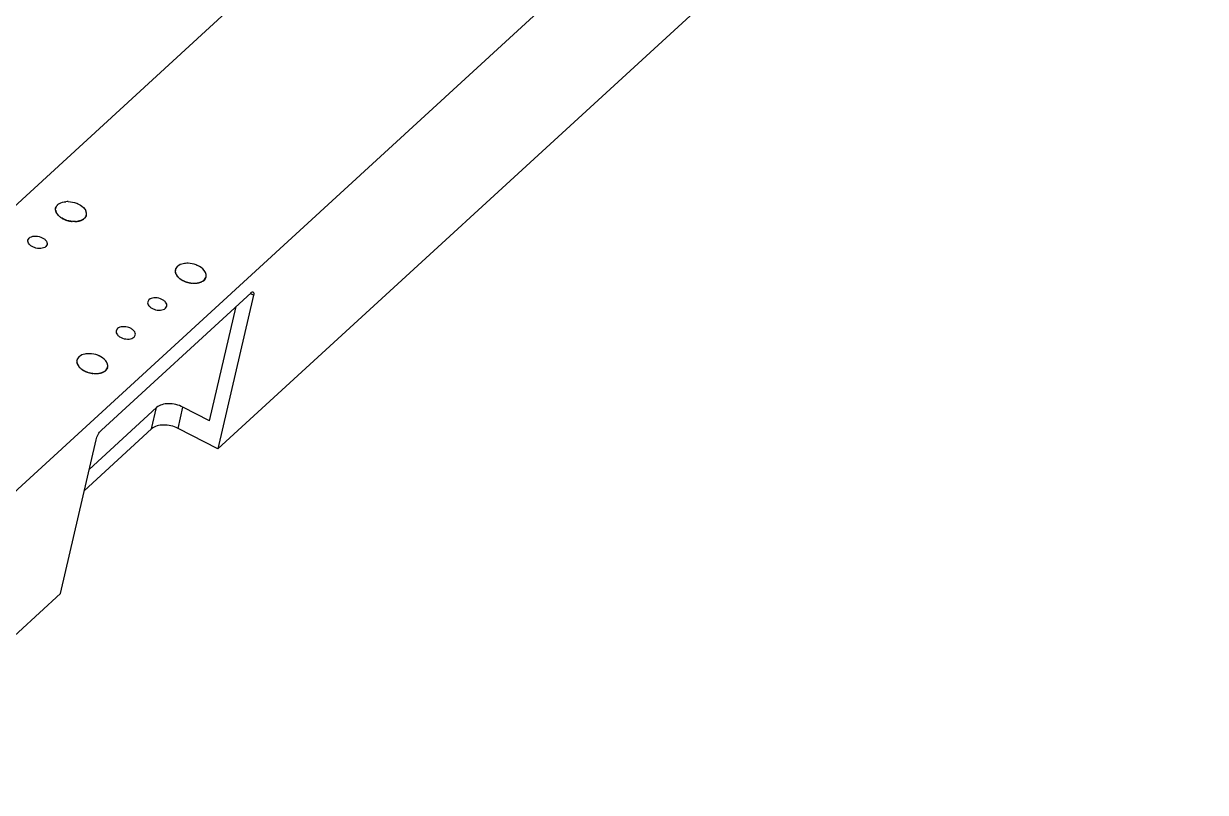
# Model space of a CAD drawing. Header units: millimetres. Extents: x 1409 to 26878, y 589 to 5187.
# Drawn here: x 9533.7 to 9684.2, y 1019 to 1116.8 of the extents above; entities that cross this region are included whole.
import ezdxf

# ---------------------------------------------------------------- set-up
doc = ezdxf.new("R2010")
doc.units = ezdxf.units.MM
doc.layers.add('02___PRT_ALL_AXES', color=7, linetype='Continuous')

msp = doc.modelspace()

# ---------------------------------------------------------------- linework, layer by layer
at = {"color": 7, "linetype": 'Continuous'}
for p, q in [((9658.7706, 1209.3852), (9490.8285, 1055.2538)), ((9684.1659, 1196.3004), (9516.2238, 1042.169)), ((9558.4741, 1062.6772), (9628.6589, 1127.0903)), ((9537.7659, 1093.3068), (9537.8162, 1093.3048)), ((9537.8211, 1093.0185), (9537.7707, 1093.0302)), ((9537.8234, 1093.3409), (9537.7765, 1093.3602)), ((9537.7831, 1092.9737), (9537.8295, 1092.9803)), ((9537.8338, 1092.9633), (9537.7831, 1092.9737)), ((9537.7993, 1092.917), (9537.8448, 1092.925)), ((9537.8502, 1092.908), (9537.7993, 1092.917)), ((9537.9739, 1092.58), (9538.0118, 1092.5959)), ((9538.0238, 1092.5794), (9537.9739, 1092.58)), ((9538.0153, 1092.5253), (9538.0518, 1092.5425)), ((9538.0647, 1092.5262), (9538.0153, 1092.5253)), ((9538.0602, 1092.4713), (9538.095, 1092.4897)), ((9538.1089, 1092.4736), (9538.0602, 1092.4713)), ((9538.3941, 1092.1677), (9538.4181, 1092.1925)), ((9538.4374, 1092.1784), (9538.3941, 1092.1677)), ((9538.4596, 1092.1214), (9538.4817, 1092.1472)), ((9538.5017, 1092.1335), (9538.4596, 1092.1214)), ((9538.5276, 1092.0766), (9538.5476, 1092.1032)), ((9538.5684, 1092.09), (9538.5276, 1092.0766)), ((9541.5913, 1092.0865), (9541.5412, 1092.0996)), ((9541.5527, 1092.1129), (9541.5913, 1092.0865)), ((9541.6277, 1092.1317), (9541.5772, 1092.1434)), ((9541.5876, 1092.1572), (9541.6277, 1092.1317)), ((9541.6605, 1092.1783), (9541.6097, 1092.1887)), ((9541.619, 1092.2029), (9541.6605, 1092.1783)), ((9541.6897, 1092.2262), (9541.6388, 1092.2353)), ((9541.647, 1092.2499), (9541.6897, 1092.2262)), ((9541.7152, 1092.2755), (9541.6643, 1092.2831)), ((9541.6714, 1092.2981), (9541.7152, 1092.2755)), ((9541.7371, 1092.3259), (9541.6862, 1092.3322)), ((9541.6921, 1092.3475), (9541.7371, 1092.3259)), ((9541.7552, 1092.3774), (9541.7044, 1092.3823)), ((9541.7093, 1092.3979), (9541.7552, 1092.3774)), ((9541.7696, 1092.4299), (9541.719, 1092.4333)), ((9541.7227, 1092.4492), (9541.7696, 1092.4299)), ((9538.9806, 1091.8432), (9538.9878, 1091.8739)), ((9539.0121, 1091.8639), (9538.9806, 1091.8432)), ((9539.0623, 1091.8109), (9539.0673, 1091.8421)), ((9539.092, 1091.8327), (9539.0623, 1091.8109)), ((9539.1453, 1091.7807), (9539.1481, 1091.8123)), ((9539.1731, 1091.8035), (9539.1453, 1091.7807)), ((9539.6627, 1091.6456), (9539.6523, 1091.6784)), ((9539.6786, 1091.6737), (9539.6627, 1091.6456)), ((9539.7507, 1091.6311), (9539.738, 1091.664)), ((9539.7644, 1091.66), (9539.7507, 1091.6311)), ((9539.8387, 1091.6191), (9539.8239, 1091.6519)), ((9539.8503, 1091.6487), (9539.8387, 1091.6191)), ((9540.3582, 1091.5986), (9540.3312, 1091.6297)), ((9540.3565, 1091.6309), (9540.3582, 1091.5986)), ((9540.4418, 1091.6038), (9540.413, 1091.6344)), ((9540.4379, 1091.6363), (9540.4418, 1091.6038)), ((9540.5241, 1091.6115), (9540.4936, 1091.6415)), ((9540.5181, 1091.6442), (9540.5241, 1091.6115)), ((9540.6844, 1091.6342), (9540.6504, 1091.6629)), ((9540.6739, 1091.667), (9540.6844, 1091.6342)), ((9540.762, 1091.6491), (9540.7264, 1091.6771)), ((9540.7494, 1091.6819), (9540.762, 1091.6491)), ((9540.8378, 1091.6664), (9540.8006, 1091.6936)), ((9540.823, 1091.6992), (9540.8378, 1091.6664)), ((9540.9115, 1091.6861), (9540.8728, 1091.7125)), ((9540.8946, 1091.7187), (9540.9115, 1091.6861)), ((9540.983, 1091.708), (9540.9429, 1091.7335)), ((9540.964, 1091.7405), (9540.983, 1091.708)), ((9541.0522, 1091.7322), (9541.0108, 1091.7568)), ((9541.0312, 1091.7644), (9541.0522, 1091.7322)), ((9541.119, 1091.7587), (9541.0763, 1091.7823)), ((9541.096, 1091.7905), (9541.119, 1091.7587)), ((9541.1833, 1091.7873), (9541.1394, 1091.8099)), ((9541.1583, 1091.8187), (9541.1833, 1091.7873)), ((9541.2448, 1091.818), (9541.1999, 1091.8395)), ((9541.2179, 1091.849), (9541.2448, 1091.818)), ((9541.3036, 1091.8507), (9541.2576, 1091.8711)), ((9541.2748, 1091.8813), (9541.3036, 1091.8507)), ((9541.3594, 1091.8854), (9541.3125, 1091.9047)), ((9541.3288, 1091.9154), (9541.3594, 1091.8854)), ((9541.4122, 1091.9221), (9541.3645, 1091.9402)), ((9541.3799, 1091.9515), (9541.4122, 1091.9221)), ((9541.4619, 1091.9606), (9541.4135, 1091.9775)), ((9541.4279, 1091.9893), (9541.4619, 1091.9606)), ((9541.5084, 1092.0009), (9541.4593, 1092.0166)), ((9541.4727, 1092.0289), (9541.5084, 1092.0009)), ((9541.5516, 1092.0429), (9541.5019, 1092.0573)), ((9541.5144, 1092.0701), (9541.5516, 1092.0429)), ((9553.0031, 1085.4559), (9553.0534, 1085.4539)), ((9553.0583, 1085.1676), (9553.0078, 1085.1793)), ((9553.0605, 1085.49), (9553.0137, 1085.5093)), ((9553.0202, 1085.1228), (9553.0667, 1085.1294)), ((9553.071, 1085.1124), (9553.0202, 1085.1228)), ((9553.0365, 1085.0662), (9553.0819, 1085.0741)), ((9553.0874, 1085.0571), (9553.0365, 1085.0662)), ((9553.211, 1084.7291), (9553.249, 1084.745)), ((9553.2609, 1084.7285), (9553.211, 1084.7291)), ((9553.2525, 1084.6744), (9553.2889, 1084.6916)), ((9553.3019, 1084.6753), (9553.2525, 1084.6744)), ((9553.2973, 1084.6204), (9553.3322, 1084.6388)), ((9553.3461, 1084.6227), (9553.2973, 1084.6204)), ((9557.0067, 1084.579), (9556.9561, 1084.5824)), ((9556.9599, 1084.5983), (9557.0067, 1084.579)), ((9553.6313, 1084.3168), (9553.6553, 1084.3416)), ((9553.6745, 1084.3275), (9553.6313, 1084.3168)), ((9553.6968, 1084.2705), (9553.7188, 1084.2963)), ((9553.7388, 1084.2826), (9553.6968, 1084.2705)), ((9553.7648, 1084.2257), (9553.7848, 1084.2523)), ((9553.8056, 1084.2391), (9553.7648, 1084.2257)), ((9554.2178, 1083.9923), (9554.225, 1084.023)), ((9554.2493, 1084.013), (9554.2178, 1083.9923)), ((9554.2994, 1083.96), (9554.3044, 1083.9912)), ((9554.3291, 1083.9818), (9554.2994, 1083.96)), ((9554.3824, 1083.9298), (9554.3852, 1083.9614)), ((9554.4103, 1083.9526), (9554.3824, 1083.9298)), ((9554.8999, 1083.7947), (9554.8894, 1083.8275)), ((9554.9158, 1083.8228), (9554.8999, 1083.7947)), ((9554.9878, 1083.7803), (9554.9752, 1083.8131)), ((9555.0016, 1083.8091), (9554.9878, 1083.7803)), ((9555.0758, 1083.7683), (9555.061, 1083.801)), ((9555.0874, 1083.7978), (9555.0758, 1083.7683)), ((9555.5953, 1083.7477), (9555.5684, 1083.7788)), ((9555.5937, 1083.78), (9555.5953, 1083.7477)), ((9555.6789, 1083.7529), (9555.6502, 1083.7835)), ((9555.6751, 1083.7854), (9555.6789, 1083.7529)), ((9555.7613, 1083.7606), (9555.7307, 1083.7906)), ((9555.7552, 1083.7933), (9555.7613, 1083.7606)), ((9555.9216, 1083.7833), (9555.8876, 1083.812)), ((9555.9111, 1083.8161), (9555.9216, 1083.7833)), ((9555.9992, 1083.7982), (9555.9636, 1083.8262)), ((9555.9865, 1083.831), (9555.9992, 1083.7982)), ((9556.0749, 1083.8155), (9556.0377, 1083.8427)), ((9556.0601, 1083.8483), (9556.0749, 1083.8155)), ((9556.1486, 1083.8352), (9556.1099, 1083.8616)), ((9556.1317, 1083.8678), (9556.1486, 1083.8352)), ((9556.2202, 1083.8571), (9556.1801, 1083.8827)), ((9556.2012, 1083.8896), (9556.2202, 1083.8571)), ((9556.2894, 1083.8814), (9556.248, 1083.9059)), ((9556.2684, 1083.9135), (9556.2894, 1083.8814)), ((9556.3562, 1083.9078), (9556.3135, 1083.9314)), ((9556.3332, 1083.9396), (9556.3562, 1083.9078)), ((9556.4204, 1083.9364), (9556.3766, 1083.959)), ((9556.3954, 1083.9679), (9556.4204, 1083.9364)), ((9556.482, 1083.9671), (9556.437, 1083.9886)), ((9556.4551, 1083.9981), (9556.482, 1083.9671)), ((9556.5407, 1083.9998), (9556.4948, 1084.0203)), ((9556.5119, 1084.0304), (9556.5407, 1083.9998)), ((9556.5965, 1084.0346), (9556.5497, 1084.0538)), ((9556.566, 1084.0646), (9556.5965, 1084.0346)), ((9556.6494, 1084.0712), (9556.6017, 1084.0893)), ((9556.617, 1084.1006), (9556.6494, 1084.0712)), ((9556.6991, 1084.1097), (9556.6506, 1084.1266)), ((9556.665, 1084.1384), (9556.6991, 1084.1097)), ((9556.7455, 1084.15), (9556.6965, 1084.1657)), ((9556.7099, 1084.178), (9556.7455, 1084.15)), ((9556.7887, 1084.192), (9556.7391, 1084.2064)), ((9556.7515, 1084.2192), (9556.7887, 1084.192)), ((9556.8285, 1084.2356), (9556.7784, 1084.2487)), ((9556.7898, 1084.262), (9556.8285, 1084.2356)), ((9556.8648, 1084.2808), (9556.8144, 1084.2925)), ((9556.8247, 1084.3063), (9556.8648, 1084.2808)), ((9556.8976, 1084.3274), (9556.8469, 1084.3378)), ((9556.8562, 1084.352), (9556.8976, 1084.3274)), ((9556.9268, 1084.3754), (9556.8759, 1084.3844)), ((9556.8842, 1084.399), (9556.9268, 1084.3754)), ((9556.9524, 1084.4246), (9556.9014, 1084.4323)), ((9556.9085, 1084.4472), (9556.9524, 1084.4246)), ((9556.9743, 1084.475), (9556.9233, 1084.4813)), ((9556.9293, 1084.4966), (9556.9743, 1084.475)), ((9556.9924, 1084.5265), (9556.9416, 1084.5314)), ((9556.9464, 1084.547), (9556.9924, 1084.5265)), ((9562.6849, 1082.5564), (9543.6348, 1065.0728)), ((9563.0071, 1082.2431), (9558.4741, 1062.6772)), ((9563.0071, 1082.2431), (9562.5821, 1082.4621)), ((9557.4082, 1066.2563), (9560.7794, 1080.8075)), ((9540.4701, 1073.9536), (9540.5204, 1073.9516)), ((9540.5253, 1073.6652), (9540.4748, 1073.677)), ((9540.5275, 1073.9876), (9540.4807, 1074.0069)), ((9540.4873, 1073.6205), (9540.5337, 1073.627)), ((9540.538, 1073.6101), (9540.4873, 1073.6205)), ((9540.5035, 1073.5638), (9540.5489, 1073.5718)), ((9540.5544, 1073.5548), (9540.5035, 1073.5638)), ((9540.678, 1073.2267), (9540.716, 1073.2427)), ((9540.7279, 1073.2262), (9540.678, 1073.2267)), ((9540.7195, 1073.172), (9540.7559, 1073.1892)), ((9540.7689, 1073.1729), (9540.7195, 1073.172)), ((9540.7643, 1073.118), (9540.7992, 1073.1364)), ((9540.8131, 1073.1204), (9540.7643, 1073.118)), ((9541.0983, 1072.8145), (9541.1223, 1072.8393)), ((9541.1415, 1072.8252), (9541.0983, 1072.8145)), ((9541.1638, 1072.7682), (9541.1858, 1072.7939)), ((9541.2058, 1072.7803), (9541.1638, 1072.7682)), ((9541.2318, 1072.7234), (9541.2518, 1072.75)), ((9541.2726, 1072.7368), (9541.2318, 1072.7234)), ((9543.9789, 1072.528), (9544.0077, 1072.4975)), ((9544.0636, 1072.5322), (9544.0167, 1072.5515)), ((9544.033, 1072.5622), (9544.0636, 1072.5322)), ((9544.1164, 1072.5689), (9544.0687, 1072.587)), ((9544.084, 1072.5983), (9544.1164, 1072.5689)), ((9544.1661, 1072.6074), (9544.1176, 1072.6243)), ((9544.132, 1072.6361), (9544.1661, 1072.6074)), ((9544.2125, 1072.6477), (9544.1635, 1072.6633)), ((9544.1769, 1072.6757), (9544.2125, 1072.6477)), ((9544.2557, 1072.6897), (9544.2061, 1072.7041)), ((9544.2185, 1072.7169), (9544.2557, 1072.6897)), ((9544.2955, 1072.7333), (9544.2454, 1072.7464)), ((9544.2568, 1072.7597), (9544.2955, 1072.7333)), ((9544.3318, 1072.7784), (9544.2814, 1072.7902)), ((9544.2917, 1072.804), (9544.3318, 1072.7784)), ((9544.3646, 1072.825), (9544.3139, 1072.8355)), ((9544.3232, 1072.8496), (9544.3646, 1072.825)), ((9544.3938, 1072.873), (9544.3429, 1072.8821)), ((9544.3512, 1072.8966), (9544.3938, 1072.873)), ((9544.4194, 1072.9223), (9544.3684, 1072.9299)), ((9544.3755, 1072.9449), (9544.4194, 1072.9223)), ((9544.4413, 1072.9727), (9544.3903, 1072.9789)), ((9544.3963, 1072.9942), (9544.4413, 1072.9727)), ((9544.4594, 1073.0242), (9544.4086, 1073.029)), ((9544.4134, 1073.0446), (9544.4594, 1073.0242)), ((9544.4737, 1073.0767), (9544.4231, 1073.0801)), ((9544.4269, 1073.096), (9544.4737, 1073.0767)), ((9541.6848, 1072.49), (9541.692, 1072.5206)), ((9541.7163, 1072.5107), (9541.6848, 1072.49)), ((9541.7664, 1072.4577), (9541.7714, 1072.4888)), ((9541.7961, 1072.4795), (9541.7664, 1072.4577)), ((9541.8495, 1072.4274), (9541.8522, 1072.459)), ((9541.8773, 1072.4503), (9541.8495, 1072.4274)), ((9542.3669, 1072.2923), (9542.3564, 1072.3252)), ((9542.3828, 1072.3205), (9542.3669, 1072.2923)), ((9542.4549, 1072.2779), (9542.4422, 1072.3107)), ((9542.4686, 1072.3068), (9542.4549, 1072.2779)), ((9542.5428, 1072.2659), (9542.5281, 1072.2987)), ((9542.5544, 1072.2954), (9542.5428, 1072.2659)), ((9543.0623, 1072.2454), (9543.0354, 1072.2764)), ((9543.0607, 1072.2776), (9543.0623, 1072.2454)), ((9543.146, 1072.2506), (9543.1172, 1072.2811)), ((9543.1421, 1072.2831), (9543.146, 1072.2506)), ((9543.2283, 1072.2583), (9543.1977, 1072.2883)), ((9543.2222, 1072.2909), (9543.2283, 1072.2583)), ((9543.3886, 1072.2809), (9543.3546, 1072.3097)), ((9543.3781, 1072.3138), (9543.3886, 1072.2809)), ((9543.4662, 1072.2959), (9543.4306, 1072.3239)), ((9543.4536, 1072.3287), (9543.4662, 1072.2959)), ((9543.5419, 1072.3132), (9543.5047, 1072.3404)), ((9543.5271, 1072.346), (9543.5419, 1072.3132)), ((9543.6156, 1072.3328), (9543.5769, 1072.3592)), ((9543.5987, 1072.3655), (9543.6156, 1072.3328)), ((9543.6872, 1072.3548), (9543.6471, 1072.3803)), ((9543.6682, 1072.3872), (9543.6872, 1072.3548)), ((9543.7564, 1072.379), (9543.715, 1072.4036)), ((9543.7354, 1072.4112), (9543.7564, 1072.379)), ((9543.8232, 1072.4054), (9543.7805, 1072.4291)), ((9543.8002, 1072.4373), (9543.8232, 1072.4054)), ((9543.8874, 1072.434), (9543.8436, 1072.4566)), ((9543.8624, 1072.4655), (9543.8874, 1072.434)), ((9543.949, 1072.4647), (9543.904, 1072.4863)), ((9543.9221, 1072.4958), (9543.949, 1072.4647)), ((9544.0077, 1072.4975), (9543.9618, 1072.5179)), ((9550.6526, 1067.9411), (9542.0823, 1060.0756)), ((9550.0255, 1065.2344), (9550.6526, 1067.9411)), ((9553.3951, 1065.2942), (9554.0222, 1068.0009)), ((9557.4082, 1066.2563), (9554.0222, 1068.0009)), ((9550.0255, 1065.2344), (9541.4552, 1057.3689)), ((9558.4741, 1062.6772), (9553.3951, 1065.2942)), ((9538.4213, 1044.2735), (9542.9543, 1063.8394))]:
    msp.add_line(p, q, dxfattribs=at)
msp.add_line((9510.8487, 1018.9683), (9538.4213, 1044.2735))
for centre, radius, start, end in [((9538.5462, 1093.1793), 0.7406, 167.399075, 170.24393), ((9538.6949, 1093.1905), 0.8905, 191.138804, 193.654798), ((9538.7438, 1093.2029), 0.941, 194.752079, 197.177298), ((9538.7988, 1093.2205), 0.9987, 198.23312, 200.563999), ((9538.8593, 1093.2438), 1.0636, 201.577314, 203.812467), ((9538.9247, 1093.2734), 1.1354, 204.783124, 206.923004), ((9538.9944, 1093.3095), 1.2139, 207.851589, 209.898131), ((9539.0678, 1093.3525), 1.2989, 210.785807, 212.742088), ((9539.144, 1093.4023), 1.3899, 213.590453, 215.460383), ((9539.2222, 1093.4588), 1.4865, 216.271339, 218.0594), ((9539.3017, 1093.5219), 1.588, 218.835045, 220.546069), ((9539.3817, 1093.5912), 1.6938, 221.288613, 222.927614), ((9539.4613, 1093.6662), 1.8032, 223.639311, 225.211348), ((9539.5398, 1093.7462), 1.9153, 225.894446, 227.404528), ((9539.6164, 1093.8306), 2.0292, 228.061232, 229.514246), ((9539.6905, 1093.9183), 2.144, 230.146696, 231.547362), ((9539.7613, 1094.0085), 2.2587, 232.157612, 233.510455), ((9539.8284, 1094.1), 2.3722, 234.100469, 235.409805), ((9539.8911, 1094.1919), 2.4835, 235.981451, 237.251379), ((9539.9491, 1094.283), 2.5914, 237.806431, 239.040842), ((9540.8291, 1092.7223), 0.946, 316.416659, 318.833285), ((9540.8679, 1092.689), 0.8949, 319.926811, 322.434642), ((9540.9029, 1092.6626), 0.851, 323.567776, 326.161021), ((9540.9334, 1092.6425), 0.8145, 327.33063, 330.000868), ((9540.9589, 1092.6281), 0.7852, 331.202611, 333.938748), ((9540.9787, 1092.6186), 0.7632, 335.1671, 337.955513), ((9540.9924, 1092.6132), 0.7485, 339.203871, 342.028774), ((9540.9996, 1092.6109), 0.741, 343.289671, 346.133676), ((9540.9999, 1092.6108), 0.7406, 347.399075, 350.24393), ((9540.0019, 1094.3721), 2.695, 239.580978, 240.78356), ((9540.0494, 1094.4579), 2.7931, 241.310374, 242.484625), ((9540.0914, 1094.5394), 2.8848, 242.999629, 244.148872), ((9540.1279, 1094.6153), 2.969, 244.653502, 245.780902), ((9540.1587, 1094.6847), 3.0449, 246.276529, 247.385111), ((9540.1842, 1094.7464), 3.1117, 247.873046, 248.965709), ((9540.2044, 1094.7996), 3.1686, 249.447214, 250.526752), ((9540.2197, 1094.8435), 3.2151, 251.003046, 252.072166), ((9540.2305, 1094.8772), 3.2505, 252.54443, 253.605769), ((9540.2372, 1094.9003), 3.2745, 254.075161, 255.131303), ((9540.2403, 1094.9122), 3.2868, 255.598958, 256.652453), ((9540.2405, 1094.9127), 3.2874, 257.119496, 258.172873), ((9540.2382, 1094.9017), 3.2761, 258.640425, 259.696217), ((9540.2343, 1094.8791), 3.2532, 260.165401, 261.226152), ((9540.2292, 1094.8451), 3.2188, 261.698104, 262.766396), ((9540.2237, 1094.8), 3.1734, 263.242269, 264.320733), ((9540.2117, 1094.429), 2.8019, 271.272555, 272.444362), ((9540.2164, 1094.3315), 2.7043, 272.970024, 274.169848), ((9540.2244, 1094.2287), 2.6012, 274.70869, 275.940012), ((9540.236, 1094.1218), 2.4936, 276.493618, 277.760109), ((9540.2516, 1094.0119), 2.3826, 278.330151, 279.635682), ((9540.2712, 1093.9002), 2.2692, 280.223924, 281.572575), ((9540.2948, 1093.7881), 2.1546, 282.180877, 283.576944), ((9540.3223, 1093.6766), 2.0398, 284.20726, 285.655248), ((9540.3538, 1093.5669), 1.9257, 286.309626, 287.814239), ((9540.3888, 1093.4602), 1.8134, 288.49481, 290.060922), ((9540.427, 1093.3575), 1.7038, 290.769886, 292.402496), ((9540.4681, 1093.2596), 1.5976, 293.142098, 294.846265), ((9540.5116, 1093.1674), 1.4956, 295.618761, 297.399507), ((9540.5568, 1093.0815), 1.3986, 298.207114, 300.069294), ((9540.6033, 1093.0027), 1.3071, 300.914125, 302.862262), ((9540.6502, 1092.9311), 1.2215, 303.746239, 305.784308), ((9540.697, 1092.8673), 1.1424, 306.709061, 308.840227), ((9540.7326, 1092.8235), 1.0859, 309.814239, 310.549037), ((9540.7482, 1092.8052), 1.0619, 310.546304, 312.037963), ((9540.7872, 1092.763), 1.0044, 313.042657, 315.36473), ((9553.7833, 1085.3284), 0.7406, 167.399075, 170.24393), ((9553.932, 1085.3396), 0.8905, 191.138804, 193.654798), ((9553.981, 1085.352), 0.941, 194.752079, 197.177298), ((9554.0359, 1085.3696), 0.9987, 198.23312, 200.563999), ((9554.0964, 1085.3929), 1.0636, 201.577314, 203.812467), ((9554.1619, 1085.4225), 1.1354, 204.783124, 206.923004), ((9554.2316, 1085.4586), 1.2139, 207.851589, 209.898131), ((9554.3049, 1085.5016), 1.2989, 210.785807, 212.742088), ((9554.3811, 1085.5514), 1.3899, 213.590453, 215.460383), ((9554.4594, 1085.6079), 1.4865, 216.271339, 218.0594), ((9554.5389, 1085.6711), 1.588, 218.835045, 220.546069), ((9554.6188, 1085.7404), 1.6938, 221.288613, 222.927614), ((9554.6984, 1085.8153), 1.8032, 223.639311, 225.211348), ((9556.2367, 1084.76), 0.741, 343.289671, 346.133676), ((9556.2371, 1084.7599), 0.7406, 347.399075, 350.24393), ((9554.7769, 1085.8954), 1.9153, 225.894446, 227.404528), ((9554.8536, 1085.9797), 2.0292, 228.061232, 229.514246), ((9554.9276, 1086.0674), 2.144, 230.146696, 231.547362), ((9554.9985, 1086.1576), 2.2587, 232.157612, 233.510455), ((9555.0655, 1086.2492), 2.3722, 234.100469, 235.409805), ((9555.1283, 1086.3411), 2.4835, 235.981451, 237.251379), ((9555.1862, 1086.4321), 2.5914, 237.806431, 239.040842), ((9555.2391, 1086.5212), 2.695, 239.580978, 240.78356), ((9555.2866, 1086.607), 2.7931, 241.310374, 242.484625), ((9555.3286, 1086.6885), 2.8848, 242.999629, 244.148872), ((9555.365, 1086.7644), 2.969, 244.653502, 245.780902), ((9555.3959, 1086.8338), 3.0449, 246.276529, 247.385111), ((9555.4213, 1086.8955), 3.1117, 247.873046, 248.965709), ((9555.4415, 1086.9487), 3.1686, 249.447214, 250.526752), ((9555.4569, 1086.9926), 3.2151, 251.003046, 252.072166), ((9555.4677, 1087.0263), 3.2505, 252.54443, 253.605769), ((9555.4744, 1087.0494), 3.2745, 254.075161, 255.131303), ((9555.4775, 1087.0613), 3.2868, 255.598958, 256.652453), ((9555.4777, 1087.0618), 3.2874, 257.119496, 258.172873), ((9555.4754, 1087.0508), 3.2761, 258.640425, 259.696217), ((9555.4714, 1087.0282), 3.2532, 260.165401, 261.226152), ((9555.4663, 1086.9942), 3.2188, 261.698104, 262.766396), ((9555.4608, 1086.9491), 3.1734, 263.242269, 264.320733), ((9555.4489, 1086.5781), 2.8019, 271.272555, 272.444362), ((9555.4535, 1086.4806), 2.7043, 272.970024, 274.169848), ((9555.4615, 1086.3778), 2.6012, 274.70869, 275.940012), ((9555.4732, 1086.2709), 2.4936, 276.493618, 277.760109), ((9555.4888, 1086.161), 2.3826, 278.330151, 279.635682), ((9555.5083, 1086.0493), 2.2692, 280.223924, 281.572575), ((9555.5319, 1085.9372), 2.1546, 282.180877, 283.576944), ((9555.5595, 1085.8257), 2.0398, 284.20726, 285.655248), ((9555.5909, 1085.716), 1.9257, 286.309626, 287.814239), ((9555.6259, 1085.6093), 1.8134, 288.49481, 290.060922), ((9555.6642, 1085.5066), 1.7038, 290.769886, 292.402496), ((9555.7053, 1085.4087), 1.5976, 293.142098, 294.846265), ((9555.7487, 1085.3165), 1.4956, 295.618761, 297.399507), ((9555.794, 1085.2306), 1.3986, 298.207114, 300.069294), ((9555.8404, 1085.1518), 1.3071, 300.914125, 302.862262), ((9555.8874, 1085.0803), 1.2215, 303.746239, 305.784308), ((9555.9342, 1085.0164), 1.1424, 306.709061, 308.840227), ((9555.9697, 1084.9726), 1.0859, 309.814239, 310.549037), ((9555.9854, 1084.9544), 1.0619, 310.546304, 312.037963), ((9556.0244, 1084.9121), 1.0044, 313.042657, 315.36473), ((9556.0662, 1084.8714), 0.946, 316.416659, 318.833285), ((9556.105, 1084.8381), 0.8949, 319.926811, 322.434642), ((9556.14, 1084.8117), 0.851, 323.567776, 326.161021), ((9556.1706, 1084.7916), 0.8145, 327.33063, 330.000868), ((9556.196, 1084.7772), 0.7852, 331.202611, 333.938748), ((9556.2159, 1084.7677), 0.7632, 335.1671, 337.955513), ((9556.2296, 1084.7623), 0.7485, 339.203871, 342.028774), ((9541.2503, 1073.8261), 0.7406, 167.399075, 170.24393), ((9541.399, 1073.8373), 0.8905, 191.138804, 193.654798), ((9541.448, 1073.8497), 0.941, 194.752079, 197.177298), ((9541.5029, 1073.8673), 0.9987, 198.23312, 200.563999), ((9541.5634, 1073.8906), 1.0636, 201.577314, 203.812467), ((9541.6289, 1073.9202), 1.1354, 204.783124, 206.923004), ((9541.6986, 1073.9563), 1.2139, 207.851589, 209.898131), ((9541.7719, 1073.9992), 1.2989, 210.785807, 212.742088), ((9541.8481, 1074.049), 1.3899, 213.590453, 215.460383), ((9541.9264, 1074.1056), 1.4865, 216.271339, 218.0594), ((9542.0059, 1074.1687), 1.588, 218.835045, 220.546069), ((9542.0858, 1074.238), 1.6938, 221.288613, 222.927614), ((9542.1654, 1074.313), 1.8032, 223.639311, 225.211348), ((9542.2439, 1074.393), 1.9153, 225.894446, 227.404528), ((9542.3206, 1074.4773), 2.0292, 228.061232, 229.514246), ((9542.3946, 1074.565), 2.144, 230.146696, 231.547362), ((9542.4655, 1074.6552), 2.2587, 232.157612, 233.510455), ((9542.5325, 1074.7468), 2.3722, 234.100469, 235.409805), ((9542.5953, 1074.8387), 2.4835, 235.981451, 237.251379), ((9542.6532, 1074.9298), 2.5914, 237.806431, 239.040842), ((9542.7061, 1075.0188), 2.695, 239.580978, 240.78356), ((9542.7536, 1075.1047), 2.7931, 241.310374, 242.484625), ((9542.7956, 1075.1861), 2.8848, 242.999629, 244.148872), ((9542.832, 1075.2621), 2.969, 244.653502, 245.780902), ((9542.8629, 1075.3315), 3.0449, 246.276529, 247.385111), ((9543.3074, 1073.6494), 1.3071, 300.914125, 302.862262), ((9543.3544, 1073.5779), 1.2215, 303.746239, 305.784308), ((9543.4012, 1073.5141), 1.1424, 306.709061, 308.840227), ((9543.4367, 1073.4702), 1.0859, 309.814239, 310.549037), ((9543.4524, 1073.452), 1.0619, 310.546304, 312.037963), ((9543.4914, 1073.4097), 1.0044, 313.042657, 315.36473), ((9543.5332, 1073.3691), 0.946, 316.416659, 318.833285), ((9543.572, 1073.3358), 0.8949, 319.926811, 322.434642), ((9543.607, 1073.3094), 0.851, 323.567776, 326.161021), ((9543.6376, 1073.2893), 0.8145, 327.33063, 330.000868), ((9543.663, 1073.2749), 0.7852, 331.202611, 333.938748), ((9543.6829, 1073.2654), 0.7632, 335.1671, 337.955513), ((9543.6966, 1073.26), 0.7485, 339.203871, 342.028774), ((9543.7037, 1073.2577), 0.741, 343.289671, 346.133676), ((9543.7041, 1073.2576), 0.7406, 347.399075, 350.24393), ((9542.8883, 1075.3932), 3.1117, 247.873046, 248.965709), ((9542.9086, 1075.4464), 3.1686, 249.447214, 250.526752), ((9542.9239, 1075.4902), 3.2151, 251.003046, 252.072166), ((9542.9347, 1075.524), 3.2505, 252.54443, 253.605769), ((9542.9414, 1075.547), 3.2745, 254.075161, 255.131303), ((9542.9445, 1075.559), 3.2868, 255.598958, 256.652453), ((9542.9447, 1075.5595), 3.2874, 257.119496, 258.172873), ((9542.9424, 1075.5485), 3.2761, 258.640425, 259.696217), ((9542.9384, 1075.5259), 3.2532, 260.165401, 261.226152), ((9542.9333, 1075.4918), 3.2188, 261.698104, 262.766396), ((9542.9278, 1075.4468), 3.1734, 263.242269, 264.320733), ((9542.9159, 1075.0757), 2.8019, 271.272555, 272.444362), ((9542.9205, 1074.9783), 2.7043, 272.970024, 274.169848), ((9542.9285, 1074.8755), 2.6012, 274.70869, 275.940012), ((9542.9402, 1074.7685), 2.4936, 276.493618, 277.760109), ((9542.9558, 1074.6586), 2.3826, 278.330151, 279.635682), ((9542.9753, 1074.547), 2.2692, 280.223924, 281.572575), ((9542.9989, 1074.4348), 2.1546, 282.180877, 283.576944), ((9543.0265, 1074.3234), 2.0398, 284.20726, 285.655248), ((9543.0579, 1074.2137), 1.9257, 286.309626, 287.814239), ((9543.0929, 1074.107), 1.8134, 288.49481, 290.060922), ((9543.1312, 1074.0042), 1.7038, 290.769886, 292.402496), ((9543.1723, 1073.9063), 1.5976, 293.142098, 294.846265), ((9543.2157, 1073.8141), 1.4956, 295.618761, 297.399507), ((9543.261, 1073.7283), 1.3986, 298.207114, 300.069294)]:
    msp.add_arc(centre, radius, start, end, dxfattribs=at)
for points, knots in [([(9562.6849, 1082.5564), (9562.7113, 1082.5806), (9562.7857, 1082.6434), (9562.9041, 1082.7026), (9562.9638, 1082.6719)], [0, 0, 0, 0, 0.34786043, 1, 1, 1, 1]), ([(9562.9638, 1082.6719), (9563.0114, 1082.6475), (9563.0593, 1082.4758), (9563.0286, 1082.3362), (9563.0071, 1082.2431)], [0, 0, 0, 0, 0.3592392, 1, 1, 1, 1]), ([(9554.0222, 1068.0009), (9553.4552, 1068.2931), (9552.2958, 1068.5763), (9551.0418, 1068.2984), (9550.6526, 1067.9411)], [0, 0, 0, 0, 0.54693173, 1, 1, 1, 1]), ([(9542.9543, 1063.8394), (9543.0095, 1064.0779), (9543.2019, 1064.515), (9543.4664, 1064.9183), (9543.6348, 1065.0728)], [0, 0, 0, 0, 0.51716757, 1, 1, 1, 1]), ([(9553.3951, 1065.2942), (9552.8281, 1065.5863), (9551.6687, 1065.8695), (9550.4148, 1065.5916), (9550.0255, 1065.2344)], [0, 0, 0, 0, 0.54693173, 1, 1, 1, 1])]:
    msp.add_open_spline(points, degree=3, knots=knots, dxfattribs=at)
at = {"layer": '02___PRT_ALL_AXES', "color": 7, "linetype": 'Continuous'}
for p, q in [((9534.2941, 1089.2664), (9534.4537, 1089.5294)), ((9536.7296, 1088.7021), (9536.5699, 1088.439)), ((9549.6908, 1081.6786), (9549.5312, 1081.4155)), ((9551.8071, 1080.5882), (9551.9667, 1080.8512)), ((9545.6803, 1077.9978), (9545.5207, 1077.7347)), ((9547.7966, 1076.9074), (9547.9562, 1077.1705))]:
    msp.add_line(p, q, dxfattribs=at)
for centre, radius, start, end in [((9538.6411, 1093.1295), 0.848, 144.014453, 147.932803), ((9538.6742, 1093.1054), 0.8889, 140.173623, 144.012501), ((9538.7204, 1093.0663), 0.9495, 134.251678, 140.146153), ((9538.7576, 1093.0289), 1.0022, 132.540839, 134.286562), ((9538.781, 1093.0034), 1.0368, 130.773504, 132.538422), ((9539.3361, 1091.3285), 2.8345, 88.139416, 94.359737), ((9539.3699, 1091.0651), 3.0888, 67.486361, 69.206455), ((9539.3904, 1091.1145), 3.0353, 65.801549, 67.486994), ((9538.5425, 1093.1801), 0.7369, 166.953672, 169.873611), ((9538.5402, 1093.1806), 0.7345, 162.618725, 166.951884), ((9538.7262, 1093.1985), 0.9228, 194.221505, 196.13763), ((9538.5488, 1093.1778), 0.7436, 158.583901, 162.608721), ((9538.5725, 1093.1683), 0.7692, 153.257998, 158.571244), ((9538.6064, 1093.1511), 0.8071, 147.92593, 153.250407), ((9539.2039, 1093.4442), 1.4631, 215.128452, 218.457928), ((9539.2746, 1093.4998), 1.553, 218.442342, 219.923399), ((9539.8087, 1094.0717), 2.3377, 233.367248, 235.424058), ((9539.8676, 1094.157), 2.4413, 235.422505, 237.051373), ((9540.6481, 1092.5291), 1.1058, 22.722811, 25.944733), ((9540.7237, 1092.5606), 1.0239, 18.489572, 22.733532), ((9540.9991, 1092.6117), 0.7416, 339.385514, 342.612151), ((9540.8001, 1092.5862), 0.9434, 14.244447, 18.485662), ((9541.0059, 1092.6095), 0.7345, 342.618725, 346.951884), ((9540.8579, 1092.601), 0.8836, 10.227, 14.232788), ((9541.0034, 1092.61), 0.7371, 346.953904, 350.094434), ((9540.899, 1092.6085), 0.8419, 6.270826, 10.223075), ((9540.9977, 1092.611), 0.7429, 350.094563, 352.760505), ((9540.9727, 1092.6135), 0.7679, 352.813558, 2.243749), ((9540.933, 1092.6123), 0.8077, 2.218181, 6.267879), ((9540.2192, 1094.2978), 2.6704, 273.023597, 274.708857), ((9540.2275, 1094.1968), 2.5691, 274.708994, 276.577482), ((9540.4017, 1093.4221), 1.7731, 288.65159, 290.813927), ((9540.4373, 1093.3286), 1.6731, 290.813392, 293.342789), ((9540.7589, 1092.7936), 1.0461, 310.03823, 312.532108), ((9554.5732, 1083.4776), 2.8345, 88.139416, 94.359737), ((9554.6071, 1083.2142), 3.0888, 67.486361, 69.206455), ((9554.6276, 1083.2636), 3.0353, 65.801549, 67.486994), ((9553.7797, 1085.3292), 0.7369, 166.953672, 169.873611), ((9553.7774, 1085.3297), 0.7345, 162.618725, 166.951884), ((9553.9633, 1085.3476), 0.9228, 194.221505, 196.13763), ((9553.786, 1085.3269), 0.7436, 158.583901, 162.608721), ((9553.8097, 1085.3174), 0.7692, 153.257998, 158.571244), ((9554.4344, 1085.5885), 1.4549, 215.122647, 217.974513), ((9554.5039, 1085.6425), 1.5429, 217.968207, 219.927072), ((9553.9948, 1085.1781), 1.0022, 132.540839, 134.286562), ((9554.0182, 1085.1525), 1.0368, 130.773504, 132.538422), ((9555.8853, 1084.6782), 1.1058, 22.722811, 25.944733), ((9555.9609, 1084.7097), 1.0239, 18.489572, 22.733532), ((9556.0217, 1084.7304), 0.9597, 16.14065, 18.467164), ((9556.0571, 1084.7407), 0.9228, 14.221505, 16.13763), ((9556.243, 1084.7586), 0.7345, 342.618725, 346.951884), ((9556.0951, 1084.7501), 0.8836, 10.227, 14.232788), ((9556.2406, 1084.7591), 0.7371, 346.953904, 350.094434), ((9556.1361, 1084.7576), 0.8419, 6.270826, 10.223075), ((9556.2348, 1084.7601), 0.7429, 350.094563, 352.760505), ((9556.2099, 1084.7626), 0.7679, 352.813558, 2.243749), ((9556.1701, 1084.7614), 0.8077, 2.218181, 6.267879), ((9555.0459, 1086.2208), 2.3377, 233.367248, 235.424058), ((9555.1047, 1086.3061), 2.4413, 235.422505, 237.051373), ((9555.4563, 1086.4469), 2.6704, 273.023597, 274.708857), ((9555.4646, 1086.3459), 2.5691, 274.708994, 276.577482), ((9555.6389, 1085.5712), 1.7731, 288.65159, 290.813927), ((9555.6744, 1085.4777), 1.6731, 290.813392, 293.342789), ((9555.9961, 1084.9427), 1.0461, 310.03823, 312.532108), ((9556.2363, 1084.7608), 0.7416, 339.385514, 342.612151), ((9541.2444, 1073.8274), 0.7345, 162.618725, 166.951884), ((9541.253, 1073.8245), 0.7436, 158.583901, 162.608721), ((9541.2767, 1073.8151), 0.7692, 153.257998, 158.571244), ((9541.4618, 1073.6757), 1.0022, 132.540839, 134.286562), ((9541.4852, 1073.6502), 1.0368, 130.773504, 132.538422), ((9542.0402, 1071.9753), 2.8345, 88.139416, 94.359737), ((9542.0741, 1071.7118), 3.0888, 67.486361, 69.206455), ((9542.0946, 1071.7613), 3.0353, 65.801549, 67.486994), ((9541.2467, 1073.8269), 0.7369, 166.953672, 169.873611), ((9541.4303, 1073.8453), 0.9228, 194.221505, 196.13763), ((9541.9014, 1074.0862), 1.4549, 215.122647, 217.974513), ((9541.9709, 1074.1402), 1.5429, 217.968207, 219.927072), ((9542.5129, 1074.7185), 2.3377, 233.367248, 235.424058), ((9542.5717, 1074.8037), 2.4413, 235.422505, 237.051373), ((9543.4631, 1073.4403), 1.0461, 310.03823, 312.532108), ((9543.3523, 1073.1759), 1.1058, 22.722811, 25.944733), ((9543.4279, 1073.2073), 1.0239, 18.489572, 22.733532), ((9543.7033, 1073.2585), 0.7416, 339.385514, 342.612151), ((9543.4887, 1073.228), 0.9597, 16.14065, 18.467164), ((9543.5241, 1073.2383), 0.9228, 14.221505, 16.13763), ((9543.71, 1073.2562), 0.7345, 342.618725, 346.951884), ((9543.5621, 1073.2478), 0.8836, 10.227, 14.232788), ((9543.7076, 1073.2568), 0.7371, 346.953904, 350.094434), ((9543.6031, 1073.2553), 0.8419, 6.270826, 10.223075), ((9543.7018, 1073.2578), 0.7429, 350.094563, 352.760505), ((9543.6769, 1073.2602), 0.7679, 352.813558, 2.243749), ((9543.6371, 1073.259), 0.8077, 2.218181, 6.267879), ((9542.9233, 1074.9445), 2.6704, 273.023597, 274.708857), ((9542.9316, 1074.8436), 2.5691, 274.708994, 276.577482), ((9543.1059, 1074.0688), 1.7731, 288.65159, 290.813927), ((9543.1414, 1073.9754), 1.6731, 290.813392, 293.342789)]:
    msp.add_arc(centre, radius, start, end, dxfattribs=at)
for points, knots in [([(9538.1039, 1093.7886), (9538.1649, 1093.8412), (9538.4675, 1094.0475), (9538.8383, 1094.1329), (9539.1206, 1094.1548)], [0, 0, 0, 0, 0.22163629, 1, 1, 1, 1]), ([(9540.6346, 1093.8831), (9540.7497, 1093.8314), (9541.1444, 1093.6239), (9541.5017, 1093.3025), (9541.6425, 1093.0129)], [0, 0, 0, 0, 0.2816296, 1, 1, 1, 1]), ([(9538.0073, 1092.6024), (9537.9881, 1092.6296), (9537.9191, 1092.7357), (9537.8656, 1092.8525), (9537.8397, 1092.942)], [0, 0, 0, 0, 0.26343721, 1, 1, 1, 1]), ([(9538.4138, 1092.1957), (9538.3822, 1092.2192), (9538.2638, 1092.3122), (9538.155, 1092.4179), (9538.0836, 1092.5032)], [0, 0, 0, 0, 0.26133248, 1, 1, 1, 1]), ([(9541.6933, 1092.3506), (9541.6585, 1092.2582), (9541.5855, 1092.1416), (9541.4918, 1092.0463), (9541.466, 1092.0227)], [0, 0, 0, 0, 0.73866983, 1, 1, 1, 1]), ([(9540.36, 1091.6311), (9540.2465, 1091.625), (9539.7814, 1091.6293), (9539.3176, 1091.7372), (9538.9934, 1091.8716)], [0, 0, 0, 0, 0.24463805, 1, 1, 1, 1]), ([(9540.9688, 1091.7421), (9540.9341, 1091.7303), (9540.7879, 1091.6858), (9540.637, 1091.6579), (9540.5218, 1091.6446)], [0, 0, 0, 0, 0.24025181, 1, 1, 1, 1]), ([(9541.4318, 1091.9927), (9541.4083, 1091.9729), (9541.3057, 1091.8939), (9541.1908, 1091.8315), (9541.1002, 1091.7924)], [0, 0, 0, 0, 0.23728073, 1, 1, 1, 1]), ([(9536.5699, 1088.439), (9536.4026, 1088.2855), (9535.875, 1088.1365), (9535.2298, 1088.239), (9534.7419, 1088.4731), (9534.4607, 1088.7062), (9534.2894, 1088.9779), (9534.274, 1089.18), (9534.2941, 1089.2664)], [0, 0, 0, 0, 0.23767812, 0.52930902, 0.67206086, 0.79942945, 0.90715607, 1, 1, 1, 1]), ([(9534.4537, 1089.5294), (9534.621, 1089.683), (9535.1486, 1089.832), (9535.7938, 1089.7295), (9536.2817, 1089.4954), (9536.563, 1089.2623), (9536.7342, 1088.9906), (9536.7497, 1088.7885), (9536.7296, 1088.7021)], [0, 0, 0, 0, 0.23767812, 0.52930902, 0.67206086, 0.79942945, 0.90715607, 1, 1, 1, 1]), ([(9554.3578, 1086.3039), (9554.2563, 1086.296), (9553.8978, 1086.2477), (9553.5391, 1086.1085), (9553.341, 1085.9377)], [0, 0, 0, 0, 0.28004918, 1, 1, 1, 1]), ([(9553.0769, 1085.0911), (9553.0852, 1085.0622), (9553.1262, 1084.9423), (9553.189, 1084.8304), (9553.2445, 1084.7515)], [0, 0, 0, 0, 0.23796563, 1, 1, 1, 1]), ([(9553.3207, 1084.6523), (9553.3438, 1084.6247), (9553.4444, 1084.5125), (9553.559, 1084.4133), (9553.651, 1084.3448)], [0, 0, 0, 0, 0.2387928, 1, 1, 1, 1]), ([(9556.8796, 1085.162), (9556.8366, 1085.2505), (9556.5877, 1085.6289), (9556.1916, 1085.8885), (9555.8718, 1086.0322)], [0, 0, 0, 0, 0.21912895, 1, 1, 1, 1]), ([(9554.2306, 1084.0207), (9554.5548, 1083.8863), (9555.0186, 1083.7784), (9555.4837, 1083.7742), (9555.5972, 1083.7802)], [0, 0, 0, 0, 0.75536195, 1, 1, 1, 1]), ([(9555.7589, 1083.7937), (9555.7983, 1083.7982), (9555.9495, 1083.8193), (9556.0989, 1083.855), (9556.206, 1083.8912)], [0, 0, 0, 0, 0.25972633, 1, 1, 1, 1]), ([(9556.3374, 1083.9415), (9556.3687, 1083.955), (9556.4858, 1084.01), (9556.5961, 1084.0805), (9556.669, 1084.1418)], [0, 0, 0, 0, 0.26343129, 1, 1, 1, 1]), ([(9556.7032, 1084.1718), (9556.7289, 1084.1954), (9556.8227, 1084.2907), (9556.8957, 1084.4073), (9556.9304, 1084.4997)], [0, 0, 0, 0, 0.26133017, 1, 1, 1, 1]), ([(9551.9667, 1080.8512), (9551.9868, 1080.9376), (9551.9714, 1081.1397), (9551.8001, 1081.4114), (9551.5189, 1081.6445), (9551.0309, 1081.8786), (9550.3857, 1081.9811), (9549.8581, 1081.8321), (9549.6908, 1081.6786)], [0, 0, 0, 0, 0.09284393, 0.20057055, 0.32793914, 0.47069098, 0.76232188, 1, 1, 1, 1]), ([(9549.5312, 1081.4155), (9549.5111, 1081.3291), (9549.5266, 1081.127), (9549.6978, 1080.8553), (9549.9791, 1080.6222), (9550.467, 1080.3881), (9551.1122, 1080.2856), (9551.6398, 1080.4346), (9551.8071, 1080.5882)], [0, 0, 0, 0, 0.09284393, 0.20057055, 0.32793914, 0.47069098, 0.76232188, 1, 1, 1, 1]), ([(9545.5207, 1077.7347), (9545.5006, 1077.6483), (9545.516, 1077.4462), (9545.6873, 1077.1746), (9545.9685, 1076.9414), (9546.4565, 1076.7074), (9547.1016, 1076.6048), (9547.6292, 1076.7539), (9547.7966, 1076.9074)], [0, 0, 0, 0, 0.09284393, 0.20057055, 0.32793914, 0.47069098, 0.76232188, 1, 1, 1, 1]), ([(9547.9562, 1077.1705), (9547.9763, 1077.2569), (9547.9608, 1077.459), (9547.7896, 1077.7306), (9547.5083, 1077.9638), (9547.0204, 1078.1978), (9546.3752, 1078.3004), (9545.8476, 1078.1514), (9545.6803, 1077.9978)], [0, 0, 0, 0, 0.09284393, 0.20057055, 0.32793914, 0.47069098, 0.76232188, 1, 1, 1, 1]), ([(9541.8248, 1074.8015), (9541.7233, 1074.7937), (9541.3648, 1074.7453), (9541.0061, 1074.6062), (9540.808, 1074.4354)], [0, 0, 0, 0, 0.28004918, 1, 1, 1, 1]), ([(9544.3466, 1073.6597), (9544.3036, 1073.7482), (9544.0547, 1074.1265), (9543.6586, 1074.3861), (9543.3388, 1074.5299)], [0, 0, 0, 0, 0.21912895, 1, 1, 1, 1]), ([(9540.5439, 1073.5888), (9540.5522, 1073.5598), (9540.5933, 1073.4399), (9540.656, 1073.328), (9540.7115, 1073.2491)], [0, 0, 0, 0, 0.23796563, 1, 1, 1, 1]), ([(9540.7877, 1073.1499), (9540.8108, 1073.1224), (9540.9114, 1073.0102), (9541.026, 1072.9109), (9541.118, 1072.8425)], [0, 0, 0, 0, 0.2387928, 1, 1, 1, 1]), ([(9543.8044, 1072.4392), (9543.8357, 1072.4527), (9543.9528, 1072.5077), (9544.0631, 1072.5781), (9544.136, 1072.6394)], [0, 0, 0, 0, 0.26343129, 1, 1, 1, 1]), ([(9544.1702, 1072.6695), (9544.1959, 1072.6931), (9544.2897, 1072.7883), (9544.3627, 1072.9049), (9544.3974, 1072.9973)], [0, 0, 0, 0, 0.26133017, 1, 1, 1, 1]), ([(9541.6976, 1072.5183), (9542.0218, 1072.3839), (9542.4856, 1072.276), (9542.9507, 1072.2718), (9543.0642, 1072.2778)], [0, 0, 0, 0, 0.75536195, 1, 1, 1, 1]), ([(9543.2259, 1072.2914), (9543.2653, 1072.2959), (9543.4165, 1072.317), (9543.5659, 1072.3527), (9543.673, 1072.3888)], [0, 0, 0, 0, 0.25972633, 1, 1, 1, 1])]:
    msp.add_open_spline(points, degree=3, knots=knots, dxfattribs=at)
for points in [[(9539.4281, 1094.1615), (9539.781, 1094.1504), (9540.1364, 1094.0781), (9540.4664, 1093.9527)], [(9537.8316, 1092.9718), (9537.8039, 1093.0811), (9537.7973, 1093.1987), (9537.8171, 1093.3097)], [(9538.9934, 1091.8716), (9538.8359, 1091.9369), (9538.6829, 1092.0155), (9538.5397, 1092.1083)], [(9555.7036, 1086.1018), (9555.3736, 1086.2272), (9555.0181, 1086.2995), (9554.6653, 1086.3106)], [(9553.0542, 1085.4588), (9553.0344, 1085.3478), (9553.0411, 1085.2302), (9553.0688, 1085.1209)], [(9553.295, 1085.8955), (9553.2261, 1085.8282), (9553.1661, 1085.7495), (9553.1228, 1085.6635)], [(9553.7769, 1084.2574), (9553.92, 1084.1646), (9554.073, 1084.086), (9554.2306, 1084.0207)], [(9540.762, 1074.3931), (9540.6931, 1074.3259), (9540.6331, 1074.2472), (9540.5898, 1074.1612)], [(9543.1706, 1074.5995), (9542.8406, 1074.7248), (9542.4851, 1074.7972), (9542.1323, 1074.8082)], [(9540.5212, 1073.9564), (9540.5014, 1073.8455), (9540.5081, 1073.7278), (9540.5358, 1073.6186)], [(9541.2439, 1072.7551), (9541.387, 1072.6623), (9541.54, 1072.5837), (9541.6976, 1072.5183)]]:
    msp.add_open_spline(points, degree=3, dxfattribs=at)

doc.saveas('drawing.dxf')
